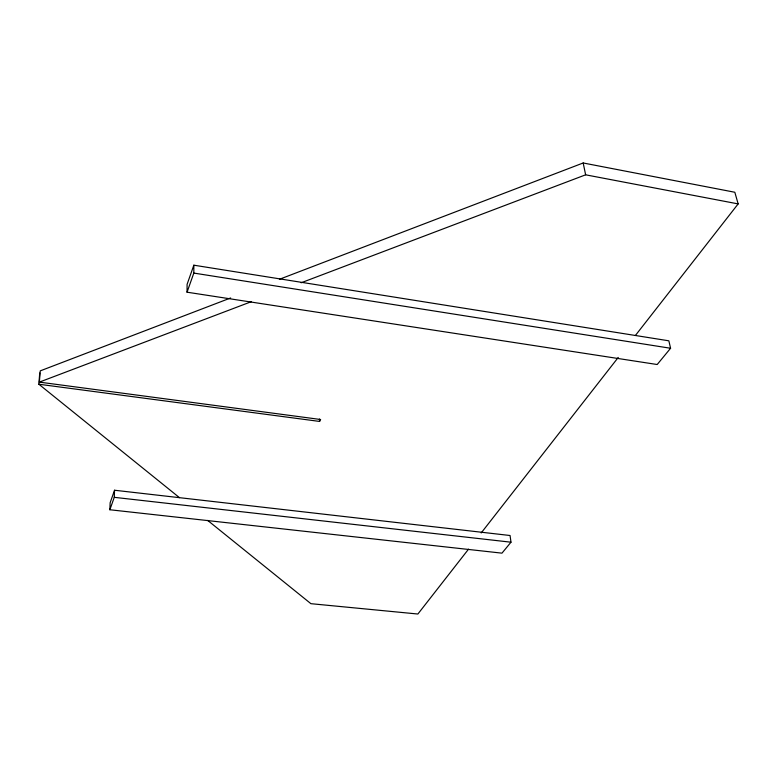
<?xml version="1.0" encoding="UTF-8"?>
<svg xmlns="http://www.w3.org/2000/svg" width="777" height="777" viewBox="0 0 777 777"><rect width="100%" height="100%" fill="white"/><g stroke="black" fill="none" stroke-linecap="round" stroke-linejoin="round"><path stroke-width="1.17" d="M187.043 292.191L193.823 273.077L193.842 265.19L668.851 340.812L670.58 348.261L657.196 364.52L187.043 292.191L187.092 284.353L193.842 265.19M109.858 509.751L114.268 497.329L114.549 490.238L510.052 535.508L510.984 542.2L501.971 553.156L109.858 509.751L110.149 502.719L114.549 490.238M179.487 497.668L38.85 384.226L39.734 372.989M38.85 384.226L319.59 421.435L320.619 419.502L39.365 382.119L40.249 370.872L230.662 297.96M468.541 549.154L417.88 614.024L310.907 603.68L207.653 520.386M481.196 532.944L618.259 357.43M635.392 335.489L738.15 203.904L734.828 192.259L583.177 162.976L279.409 279.293M39.365 382.119L251.301 301.69M301.165 282.77L585.635 174.815L738.15 203.904M114.268 497.329L510.984 542.2M193.823 273.077L670.58 348.261M583.177 162.976L585.635 174.815M319.454 419.026L319.59 421.435"/></g></svg>
